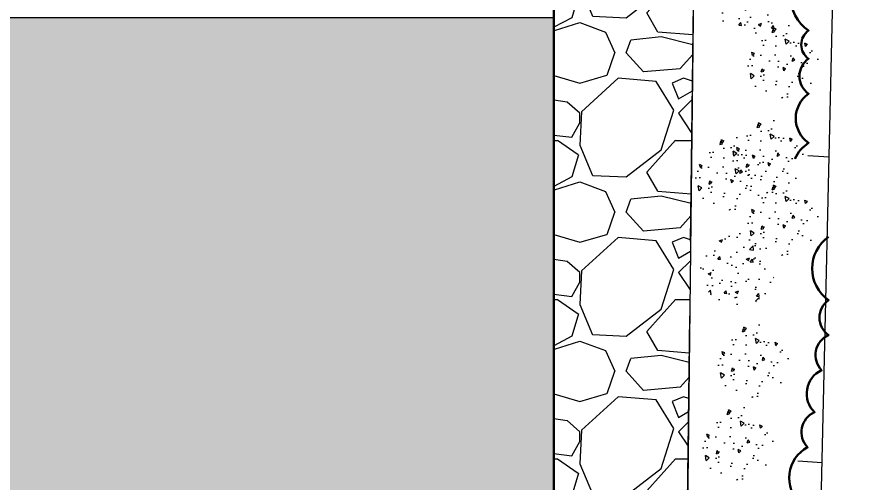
# Model space of a CAD drawing. Header units: millimetres. Extents: x 1933 to 24107, y 1228 to 18074.
# Drawn here: x 19364 to 24092, y 7616 to 10217 of the extents above; entities that cross this region are included whole.
import ezdxf

# ---------------------------------------------------------------- set-up
doc = ezdxf.new("R2010")
doc.units = ezdxf.units.MM
doc.layers.add('Walls', color=5, linetype='Continuous', lineweight=30)

msp = doc.modelspace()

# ---------------------------------------------------------------- hatches: boundary and pattern name
at = {"true_color": 0x333234}
h = msp.add_hatch(dxfattribs=at)
h.set_pattern_fill('GRAVEL', color=250, scale=35, style=0)
h.set_pattern_definition([(228.0128, (3586.27, 2899.596), (-7112, -8001), [119.603, -11840.67]), (184.96974, (3506.26, 2810.696), (10667.999996, 889.00005), [205.242, -20318.917]), (132.51045, (3301.79, 2792.916), (8890, -9779), [144.719, -14327.153]), (267.27369, (2955.08, 2570.666), (889, 17780), [186.902, -18503.253]), (292.83365, (2946.19, 2383.976), (-4445, 10668), [183.272, -18143.933]), (357.27369, (3017.31, 2215.066), (-17780, 889), [186.902, -18503.253]), (37.69424, (3204, 2206.176), (-11557, -8890), [247.168, -24469.59]), (72.25533, (3399.58, 2357.306), (6223, 19558), [233.352, -23101.84]), (121.42957, (3470.7, 2579.556), (-7112, 11557), [187.535, -18565.941]), (175.23636, (3372.91, 2739.576), (9779, -889), [214.1, -10490.878]), (222.39744, (3159.55, 2757.356), (-10668, -9779), [276.877, -27410.87]), (138.81407, (3835.19, 2561.776), (-6223, 5334), [94.502, -9355.698]), (171.46923, (3764.07, 2624.006), (11557, -1778), [179.789, -17799.124]), (225, (3586.3, 2650.7), (-1e-13, -889), [125.723, -1131.513]), (203.1986, (3524.04, 2757.36), (4445, 1778), [67.704, -6702.718]), (291.8014, (3461.81, 2730.69), (-889, 2667), [95.748, -4691.664]), (30.96376, (3497.37, 2641.79), (2667, 1778), [155.512, -5028.204]), (161.565, (3630.72, 2721.8), (1778, -889), [112.45, -2698.814]), (16.38954, (2946.19, 2730.686), (8890, 2667), [157.53, -15595.59]), (70.34618, (3097.32, 2775.136), (-3556, -9779), [132.16, -13083.775]), (293.1986, (3630.72, 2899.6), (-1778, 4445), [135.408, -6635.014]), (343.61046, (3684.06, 2775.136), (-8890, 2667), [157.53, -15595.59]), (339.44395, (2946.19, 2179.51), (-4445, 1778), [151.912, -7443.707]), (294.77514, (3088.43, 2126.166), (-4445, 9779), [127.285, -12601.258]), (66.8014, (3639.61, 2010.6), (1778, 4445), [135.408, -6635.014]), (17.35402, (3692.95, 2135.056), (-11557, -3556), [149.024, -14753.332]), (69.44395, (3204, 2010.6), (-1778, -4445), [75.956, -7519.663]), (101.3099, (3586.27, 2010.6), (-889, 3556), [45.33, -4487.698]), (165.9638, (3577.38, 2055.05), (2667, -889), [183.272, -3482.17]), (186.009, (3399.58, 2099.496), (8890, 889), [169.843, -16814.478]), (303.6901, (3497.37, 2561.78), (-889, 1778), [128.213, -3077.122]), (353.15723, (3568.49, 2455.096), (15113, -1778), [223.845, -22160.603]), (60.9454, (3790.74, 2428.43), (-3556, -6223), [91.528, -9061.287]), (90, (3835.2, 2508.4), (-889, 889), [53.34, -835.66]), (120.25644, (3381.8, 2126.166), (3556, -6223), [123.503, -12226.88]), (48.0128, (3319.57, 2232.846), (7112, 8001), [239.205, -11721.067]), (0, (3479.6, 2410.65), (889, 889), [231.14, -657.86]), (325.30485, (3710.73, 2410.646), (8890, -6223), [140.563, -13915.76]), (254.0546, (3826.3, 2330.64), (-889, -3556), [129.44, -6342.578]), (207.64598, (3790.74, 2206.176), (-16891, -8890), [210.75, -20864.363]), (175.42608, (3604.05, 2108.386), (-11557, 889), [222.96, -22073.046])])
h.paths.add_polyline_path([(22364.6, 5538.1), (19365.4, 5538.1), (19365.4, 4700.2), (23079.1, 4700.2), (23168.9, 12477.5), (22364.6, 12477.5)])
at = {"lineweight": 25, "true_color": 0x000000}
h = msp.add_hatch(dxfattribs=at)
h.set_pattern_fill('AR-CONC', color=18, style=0)
edge = h.paths.add_edge_path()
edge.add_arc((23474, 10314.5), 207.5, 53.5021, 413.5021)
at = {"true_color": 0x333234}
h = msp.add_hatch(color=250, dxfattribs=at)
h.dxf.hatch_style = 1
h.paths.add_polyline_path([(16414.9, 10213.8), (22364.6, 10213.8), (22364.6, 5538.1), (16414.9, 5538.1)])
at = {"lineweight": 25}
h = msp.add_hatch(dxfattribs=at)
h.set_pattern_fill('AR-CONC', color=30, angle=53.5021, style=0)
h.set_pattern_definition([(103.5021, (-20297.02, -71412.61), (121.1753, 136.9739), [19.05, -209.55]), (48.5021, (-20297.02, -71412.61), (-174.54856, 85.30825), [15.24, -167.64]), (153.9531, (-20286.92, -71401.2), (-53.37216, 222.28218), [16.19, -178.09]), (99.6863, (-20337.86, -71382.4), (195.03293, 192.90817), [28.575, -314.325]), (150.1377, (-20321.6, -71366.32), (-57.6937, 338.0113), [24.285, -267.135]), (44.6861, (-20337.86, -71382.4), (-57.6931, 338.0113), [22.86, -251.46]), (74.5021, (-20312.54, -71369.53), (172.38858, 61.05312), [19.05, -209.55]), (19.5021, (-20312.54, -71369.53), (-111.30535, 159.2351), [15.24, -167.64]), (124.9535, (-20298.18, -71364.44), (61.08266, 220.28813), [16.19, -178.09]), (91.0021, (-20297.02, -71412.61), (-66.134912, 52.775633), [0, -165.608, 0, -170.18, 0, -168.275]), (61.0021, (-20297.02, -71412.61), (-40.78914, 113.30164), [0, -97.028, 0, -161.798, 0, -64.135]), (21.0021, (-20330.71, -71458.144), (85.253593, 105.59097), [0, -63.5, 0, -198.12, 0, -262.89]), (11.0021, (-20345.82, -71478.56), (67.66643, 134.2014), [0, -82.55, 0, -131.572, 0, -186.69])])
edge = h.paths.add_edge_path()
edge.add_arc((23640.8, 9971.2), 207.5, 53.5021, 413.5021)
h = msp.add_hatch(dxfattribs=at)
h.set_pattern_fill('AR-CONC', color=50, angle=53.5021, style=0)
h.set_pattern_definition([(103.5021, (-20380.99, -71943.49), (121.1753, 136.9739), [19.05, -209.55]), (48.5021, (-20380.99, -71943.49), (-174.54856, 85.30825), [15.24, -167.64]), (153.9531, (-20370.89, -71932.07), (-53.37216, 222.28218), [16.19, -178.09]), (99.6863, (-20421.82, -71913.27), (195.03293, 192.90817), [28.575, -314.325]), (150.1377, (-20405.57, -71897.2), (-57.6937, 338.0113), [24.285, -267.135]), (44.6861, (-20421.82, -71913.27), (-57.6931, 338.0113), [22.86, -251.46]), (74.5021, (-20396.51, -71900.41), (172.38858, 61.05312), [19.05, -209.55]), (19.5021, (-20396.5, -71900.4), (-111.30535, 159.2351), [15.24, -167.64]), (124.9535, (-20382.14, -71895.32), (61.08266, 220.28813), [16.19, -178.09]), (91.0021, (-20380.99, -71943.49), (-66.134912, 52.775633), [0, -165.608, 0, -170.18, 0, -168.275]), (61.0021, (-20380.99, -71943.49), (-40.78914, 113.30164), [0, -97.028, 0, -161.798, 0, -64.135]), (21.0021, (-20414.68, -71989.02), (85.253593, 105.59097), [0, -63.5, 0, -198.12, 0, -262.89]), (11.0021, (-20429.79, -72009.44), (67.66643, 134.2014), [0, -82.55, 0, -131.572, 0, -186.69])])
edge = h.paths.add_edge_path()
edge.add_arc((23556.8, 9440.3), 207.5, 53.5021, 413.5021)
h = msp.add_hatch(dxfattribs=at)
h.set_pattern_fill('AR-CONC', color=6, angle=53.5021, style=0)
h.set_pattern_definition([(103.5021, (-20588.66, -72038.18), (121.1753, 136.9739), [19.05, -209.55]), (48.5021, (-20588.66, -72038.18), (-174.54856, 85.30825), [15.24, -167.64]), (153.9531, (-20578.56, -72026.76), (-53.37216, 222.28218), [16.19, -178.09]), (99.6863, (-20629.5, -72007.96), (195.03293, 192.90817), [28.575, -314.325]), (150.1377, (-20613.24, -71991.88), (-57.6937, 338.0113), [24.285, -267.135]), (44.6861, (-20629.5, -72007.96), (-57.6931, 338.0113), [22.86, -251.46]), (74.5021, (-20604.18, -71995.1), (172.38858, 61.05312), [19.05, -209.55]), (19.5021, (-20604.18, -71995.1), (-111.30535, 159.2351), [15.24, -167.64]), (124.9535, (-20589.81, -71990), (61.08266, 220.28813), [16.19, -178.09]), (91.0021, (-20588.656, -72038.175), (-66.134912, 52.775633), [0, -165.608, 0, -170.18, 0, -168.275]), (61.0021, (-20588.66, -72038.175), (-40.78914, 113.30164), [0, -97.028, 0, -161.798, 0, -64.135]), (21.0021, (-20622.346, -72083.71), (85.253593, 105.59097), [0, -63.5, 0, -198.12, 0, -262.89]), (11.0021, (-20637.45, -72104.13), (67.66643, 134.2014), [0, -82.55, 0, -131.572, 0, -186.69])])
edge = h.paths.add_edge_path()
edge.add_arc((23349.1, 9345.6), 207.5, 53.5021, 413.5021)
h = msp.add_hatch(dxfattribs=at)
h.set_pattern_fill('AR-CONC', color=30, angle=53.5021, style=0)
h.set_pattern_definition([(103.5021, (-20297.02, -72290.5), (121.1753, 136.9739), [19.05, -209.55]), (48.5021, (-20297.02, -72290.5), (-174.54856, 85.30825), [15.24, -167.64]), (153.9531, (-20286.92, -72279.08), (-53.37216, 222.28218), [16.19, -178.09]), (99.6863, (-20337.86, -72260.28), (195.03293, 192.90817), [28.575, -314.325]), (150.1377, (-20321.6, -72244.2), (-57.6937, 338.0113), [24.285, -267.135]), (44.6861, (-20337.86, -72260.28), (-57.6931, 338.0113), [22.86, -251.46]), (74.5021, (-20312.54, -72247.42), (172.38858, 61.05312), [19.05, -209.55]), (19.5021, (-20312.54, -72247.42), (-111.30535, 159.2351), [15.24, -167.64]), (124.9535, (-20298.18, -72242.33), (61.08266, 220.28813), [16.19, -178.09]), (91.0021, (-20297.02, -72290.5), (-66.134912, 52.775633), [0, -165.608, 0, -170.18, 0, -168.275]), (61.0021, (-20297.02, -72290.5), (-40.78914, 113.30164), [0, -97.028, 0, -161.798, 0, -64.135]), (21.0021, (-20330.71, -72336.03), (85.253593, 105.59097), [0, -63.5, 0, -198.12, 0, -262.89]), (11.0021, (-20345.82, -72356.45), (67.66643, 134.2014), [0, -82.55, 0, -131.572, 0, -186.69])])
edge = h.paths.add_edge_path()
edge.add_arc((23640.8, 9093.3), 207.5, 53.5021, 413.5021)
at = {"lineweight": 25, "true_color": 0x000000}
h = msp.add_hatch(dxfattribs=at)
h.set_pattern_fill('AR-CONC', color=18, style=0)
edge = h.paths.add_edge_path()
edge.add_arc((23390.4, 8809.5), 207.5, 53.5021, 413.5021)
at = {"lineweight": 25}
h = msp.add_hatch(dxfattribs=at)
h.set_pattern_fill('AR-CONC', color=6, angle=53.5021, style=0)
h.set_pattern_definition([(103.5021, (-20463.16, -73083.28), (121.1753, 136.9739), [19.05, -209.55]), (48.5021, (-20463.16, -73083.28), (-174.54856, 85.30825), [15.24, -167.64]), (153.9531, (-20453.06, -73071.86), (-53.37216, 222.28218), [16.19, -178.09]), (99.6863, (-20504, -73053.06), (195.03293, 192.90817), [28.575, -314.325]), (150.1377, (-20487.74, -73036.99), (-57.6937, 338.0113), [24.285, -267.135]), (44.6861, (-20504, -73053.06), (-57.6931, 338.0113), [22.86, -251.46]), (74.5021, (-20478.68, -73040.2), (172.38858, 61.05312), [19.05, -209.55]), (19.5021, (-20478.68, -73040.2), (-111.30535, 159.2351), [15.24, -167.64]), (124.9535, (-20464.31, -73035.11), (61.08266, 220.28813), [16.19, -178.09]), (91.0021, (-20463.156, -73083.28), (-66.134912, 52.775633), [0, -165.608, 0, -170.18, 0, -168.275]), (61.0021, (-20463.16, -73083.28), (-40.78914, 113.30164), [0, -97.028, 0, -161.798, 0, -64.135]), (21.0021, (-20496.85, -73128.81), (85.253593, 105.59097), [0, -63.5, 0, -198.12, 0, -262.89]), (11.0021, (-20511.95, -73149.23), (67.66643, 134.2014), [0, -82.55, 0, -131.572, 0, -186.69])])
edge = h.paths.add_edge_path()
edge.add_arc((23474.6, 8300.5), 207.5, 53.5021, 413.5021)
h = msp.add_hatch(dxfattribs=at)
h.set_pattern_fill('AR-CONC', color=30, angle=53.5021, style=0)
h.set_pattern_definition([(103.5021, (-20548.02, -73544.62), (121.1753, 136.9739), [19.05, -209.55]), (48.5021, (-20548.02, -73544.62), (-174.54856, 85.30825), [15.24, -167.64]), (153.9531, (-20537.92, -73533.2), (-53.37216, 222.28218), [16.19, -178.09]), (99.6863, (-20588.86, -73514.4), (195.03293, 192.90817), [28.575, -314.325]), (150.1377, (-20572.6, -73498.33), (-57.6937, 338.0113), [24.285, -267.135]), (44.6861, (-20588.86, -73514.4), (-57.6931, 338.0113), [22.86, -251.46]), (74.5021, (-20563.54, -73501.54), (172.38858, 61.05312), [19.05, -209.55]), (19.5021, (-20563.54, -73501.54), (-111.30535, 159.2351), [15.24, -167.64]), (124.9535, (-20549.18, -73496.45), (61.08266, 220.28813), [16.19, -178.09]), (91.0021, (-20548.02, -73544.62), (-66.134912, 52.775633), [0, -165.608, 0, -170.18, 0, -168.275]), (61.0021, (-20548.02, -73544.62), (-40.78914, 113.30164), [0, -97.028, 0, -161.798, 0, -64.135]), (21.0021, (-20581.71, -73590.15), (85.253593, 105.59097), [0, -63.5, 0, -198.12, 0, -262.89]), (11.0021, (-20596.82, -73610.57), (67.66643, 134.2014), [0, -82.55, 0, -131.572, 0, -186.69])])
edge = h.paths.add_edge_path()
edge.add_arc((23389.8, 7839.2), 207.5, 53.5021, 413.5021)

# ---------------------------------------------------------------- linework, layer by layer
for p, q in [((23731, 2012.8), (24092, 17592.3)), ((23783, 9443.8), (23903, 9435.8)), ((23726.9, 7739.6), (23863.5, 7730.5))]:
    msp.add_line(p, q)
at = {"lineweight": 50}
msp.add_line((22364.6, 12477.5), (22364.6, 5538.1), dxfattribs=at)
at = {"color": 1}
for p, q in [((23128.4, 8964.4), (23143.7, 10293.4)), ((23104.4, 6888.3), (23123.6, 8549.6))]:
    msp.add_line(p, q, dxfattribs=at)
at = {"color": 92, "lineweight": 50}
for points in [[(23865.4, 12684.6, 0.520567), (23865.4, 12410.7, 0.520567), (23865.4, 12019.3, 0.520567), (23865.4, 11823.7, 0.520567), (23865.4, 11510.6, 0.520567), (23787.1, 11236.6, 0.520567), (23787.1, 11001.8, 0.520567), (23787.1, 10727.9, 0.520567), (23787.1, 10532.2, 0.520567), (23787.1, 10140.8, 0.520567), (23787.1, 9984.3, 0.520567), (23787.1, 9788.6, 0.520567), (23787.1, 9514.7, 0.124706), (23710.5, 9425.8)], [(23898.9, 8989.2, 0.520567), (23898.9, 8636.9, 0.520567), (23898.9, 8441.3, 0.520567), (23859.8, 8245.6, 0.520567), (23820.6, 8010.8, 0.520567), (23781.5, 7815.1, 0.520567), (23742.3, 7502, 0.520567), (23742.3, 7228.1, 0.520567), (23742.3, 6836.7, 0.520567), (23742.3, 6641.1, 0.520567), (23742.3, 6328, 0.520567), (23664, 6054, 0.520567), (23664, 5819.2, 0.520567), (23664, 5545.3, 0.520567), (23664, 5349.6, 0.520567), (23664, 4958.2, 0.520567), (23664, 4801.7, 0.520567), (23664, 4606, 0.520567), (23664, 4332.1, 0.124706), (23587.3, 4243.2, 0.124706)]]:
    msp.add_lwpolyline(points, format="xyb", dxfattribs=at)
at = {"color": 250, "true_color": 0x333234}
msp.add_lwpolyline([(22364.6, 12477.5), (23168.9, 12477.5), (23079.1, 4700.2), (19365.4, 4700.2), (19365.4, 5538.1), (22364.6, 5538.1), (22364.6, 12477.5)], dxfattribs=at)
at = {"layer": 'Walls'}
msp.add_lwpolyline([(16414.9, 10213.8), (22364.6, 10213.8), (22364.6, 5538.1), (16414.9, 5538.1)], close=True, dxfattribs=at)

doc.saveas('drawing.dxf')
